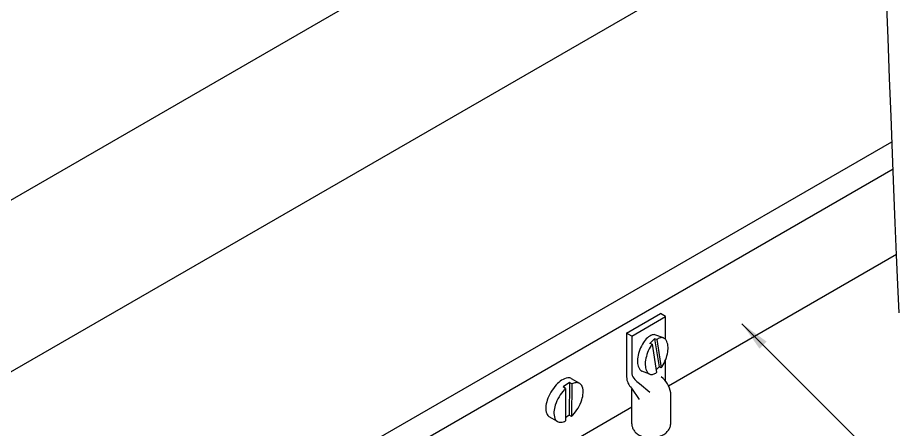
# Model space of a CAD drawing. Header units: millimetres. Extents: x -6284.5 to -6263.9, y -4400.2 to -4386.9.
# Drawn here: x -6273.46 to -6268.18, y -4392.56 to -4390.09 of the extents above; entities that cross this region are included whole.
import ezdxf

# ---------------------------------------------------------------- set-up
doc = ezdxf.new("R2010")
doc.units = ezdxf.units.MM
doc.header["$LTSCALE"] = 10
doc.layers.add('Termotécnica', color=7, linetype='Continuous')

msp = doc.modelspace()

# ---------------------------------------------------------------- linework, layer by layer
at = {"layer": 'Termotécnica', "color": 2}
for p, q in [((-6274.2137, -4391.5947), (-6268.4882, -4388.289)), ((-6274.2137, -4392.624), (-6268.306, -4389.2131)), ((-6271.3079, -4392.6146), (-6268.2228, -4390.8334)), ((-6271.1648, -4392.6972), (-6268.2167, -4390.9951)), ((-6269.5602, -4392.2937), (-6268.1964, -4391.5064)), ((-6269.1208, -4391.9226), (-6267.5853, -4393.458)), ((-6269.5903, -4392.0077), (-6269.6365, -4391.99)), ((-6269.6446, -4392.0121), (-6269.6727, -4392.0404)), ((-6269.6593, -4392.0455), (-6269.6727, -4392.0404)), ((-6269.6593, -4392.0455), (-6269.6321, -4392.2149)), ((-6269.6312, -4392.0172), (-6269.6446, -4392.0121)), ((-6269.6446, -4392.0121), (-6269.6174, -4392.1815)), ((-6269.6312, -4392.0172), (-6269.604, -4392.1866)), ((-6269.673, -4392.2245), (-6269.7192, -4392.2068)), ((-6269.6174, -4392.1815), (-6269.6347, -4392.1989)), ((-6269.604, -4392.1866), (-6269.6174, -4392.1815)), ((-6270.092, -4392.2801), (-6270.1405, -4392.2516)), ((-6270.1537, -4392.2749), (-6270.1906, -4392.3013)), ((-6270.1766, -4392.3096), (-6270.1906, -4392.3013)), ((-6270.1766, -4392.3096), (-6270.178, -4392.5049)), ((-6270.1537, -4392.2749), (-6270.1552, -4392.4702)), ((-6270.1397, -4392.2832), (-6270.1537, -4392.2749)), ((-6270.1397, -4392.2832), (-6270.1411, -4392.4785)), ((-6269.7803, -4392.5223), (-6269.7803, -4392.3151)), ((-6269.5474, -4392.526), (-6269.5474, -4392.3355)), ((-6271.1648, -4393.2202), (-6269.7803, -4392.4208)), ((-6270.1552, -4392.4702), (-6270.1779, -4392.4865)), ((-6270.1411, -4392.4785), (-6270.1552, -4392.4702)), ((-6270.2257, -4392.5079), (-6270.2743, -4392.4794))]:
    msp.add_line(p, q, dxfattribs=at)
at = {"layer": 'Termotécnica', "color": 2, "ltscale": 1.6}
for p, q in [((-6269.8115, -4391.9782), (-6269.6094, -4391.8615)), ((-6269.7804, -4391.9961), (-6269.5783, -4391.8794)), ((-6269.5783, -4391.8794), (-6269.6094, -4391.8615)), ((-6269.5783, -4392.0159), (-6269.5783, -4391.8794)), ((-6269.7804, -4391.9961), (-6269.8115, -4391.9782)), ((-6269.8115, -4391.9782), (-6269.8115, -4392.2411)), ((-6269.7804, -4391.9961), (-6269.7804, -4392.2231)), ((-6269.5783, -4392.2654), (-6269.5783, -4392.139)), ((-6269.7812, -4392.3076), (-6269.7359, -4392.3756)), ((-6269.7338, -4392.2795), (-6269.6724, -4392.3333))]:
    msp.add_line(p, q, dxfattribs=at)
at = {"layer": 'Termotécnica', "color": 1}
msp.add_lwpolyline([(-6268.1808, -4391.8566), (-6268.1885, -4391.6898), (-6268.1962, -4391.5104), (-6268.2041, -4391.3189), (-6268.212, -4391.1164), (-6268.2202, -4390.9036), (-6268.2286, -4390.6817), (-6268.2372, -4390.4516), (-6268.2463, -4390.2143), (-6268.2558, -4389.9706), (-6268.2665, -4389.7209), (-6268.2823, -4389.4628), (-6268.3079, -4389.1933), (-6268.3478, -4388.9093), (-6268.4067, -4388.6076), (-6268.4892, -4388.2854), (-6268.5999, -4387.9394), (-6269.1056, -4387.0559)], dxfattribs=at)
at = {"layer": 'Termotécnica', "color": 2}
for points in [[(-6269.6365, -4391.99, 0.174705), (-6269.6574, -4391.9896, 0.104203), (-6269.6869, -4392.0072, 0.064948), (-6269.7108, -4392.0356, 0.051099), (-6269.732, -4392.0778, 0.051099), (-6269.7443, -4392.1233, 0.064948), (-6269.7454, -4392.1605, 0.104203), (-6269.735, -4392.1932, 0.174705), (-6269.7192, -4392.2068, 0.174705)], [(-6269.6593, -4392.0455, 0.016409), (-6269.6646, -4392.0533, 0.051099), (-6269.6858, -4392.0954, 0.051099), (-6269.6981, -4392.1409, 0.064948), (-6269.6992, -4392.1781, 0.104203), (-6269.6888, -4392.2108, 0.174705), (-6269.673, -4392.2245, 0.174705)], [(-6269.604, -4392.1866, 0.016409), (-6269.5987, -4392.1789, 0.051099), (-6269.5774, -4392.1367, 0.051099), (-6269.5652, -4392.0912, 0.064948), (-6269.5641, -4392.054, 0.104203), (-6269.5745, -4392.0213, 0.174705), (-6269.5903, -4392.0077, 0.174705), (-6269.6112, -4392.0073, 0.06738), (-6269.6312, -4392.0172, 0.064948)], [(-6270.1405, -4392.2516, 0.174705), (-6270.1639, -4392.2472, 0.104203), (-6270.2004, -4392.2613, 0.064948), (-6270.2326, -4392.2888, 0.051099), (-6270.2643, -4392.3321, 0.051099), (-6270.2867, -4392.3809, 0.064948), (-6270.295, -4392.4224, 0.104203), (-6270.2895, -4392.4611, 0.174705), (-6270.2743, -4392.4794, 0.174705)], [(-6269.673, -4392.2245, 0.174705), (-6269.6521, -4392.2248, 0.06738), (-6269.6321, -4392.2149, 0.064948)], [(-6270.1766, -4392.3096, 0.016409), (-6270.184, -4392.3173, 0.051099), (-6270.2158, -4392.3606, 0.051099), (-6270.2381, -4392.4094, 0.064948), (-6270.2464, -4392.4509, 0.104203), (-6270.2409, -4392.4896, 0.174705), (-6270.2257, -4392.5079, 0.174705)], [(-6270.1411, -4392.4785, 0.016409), (-6270.1337, -4392.4708, 0.051099), (-6270.1019, -4392.4275, 0.051099), (-6270.0796, -4392.3786, 0.064948), (-6270.0713, -4392.3372, 0.104203), (-6270.0767, -4392.2984, 0.174705), (-6270.092, -4392.2801, 0.174705), (-6270.1153, -4392.2758, 0.06738), (-6270.1397, -4392.2832, 0.064948)], [(-6270.2257, -4392.5079, 0.174705), (-6270.2024, -4392.5123, 0.06738), (-6270.178, -4392.5049, 0.064948)]]:
    msp.add_lwpolyline(points, format="xyb", dxfattribs=at)
at = {"layer": 'Termotécnica', "color": 2, "ltscale": 1.6}
for centre, start, end in [((-6269.7162, -4392.2378), 181.9565, 227.0468), ((-6269.6892, -4392.1952), 197.037, 242.1272)]:
    msp.add_arc(centre, 0.0954, start, end, dxfattribs=at)
at = {"layer": 'Termotécnica', "color": 2}
msp.add_arc((-6269.6886, -4392.356), 0.1427, 8.2416, 53.8328, dxfattribs=at)
at = {"layer": 'Termotécnica', "color": 2, "ltscale": 1.6}
msp.add_open_spline([(-6269.7803, -4392.5223), (-6269.7801, -4392.526), (-6269.7801, -4392.5287), (-6269.7794, -4392.5322), (-6269.7771, -4392.5423), (-6269.7733, -4392.5519), (-6269.768, -4392.5611), (-6269.7611, -4392.5699), (-6269.7525, -4392.5782), (-6269.7418, -4392.5859), (-6269.7288, -4392.593), (-6269.713, -4392.599), (-6269.6938, -4392.6036), (-6269.6702, -4392.606), (-6269.6454, -4392.6047), (-6269.6226, -4392.6001), (-6269.6043, -4392.5937), (-6269.5895, -4392.5862), (-6269.5775, -4392.5779), (-6269.5679, -4392.5691), (-6269.5604, -4392.5599), (-6269.5547, -4392.5504), (-6269.5506, -4392.5405), (-6269.5484, -4392.5316), (-6269.5474, -4392.5238), (-6269.5474, -4392.5195), (-6269.5474, -4392.5174)], degree=3, knots=[6.165399, 6.165399, 6.165399, 6.165399, 6.25737, 6.349341, 6.441312, 6.533283, 6.631551, 6.73767, 6.855349, 6.988358, 7.139882, 7.312727, 7.511118, 7.744299, 8.028723, 8.257074, 8.452484, 8.622545, 8.771168, 8.901233, 9.016324, 9.120515, 9.21761, 9.310805, 9.367792, 9.424778, 9.424778, 9.424778, 9.424778], dxfattribs=at)
at = {"layer": 'Termotécnica', "color": 2}
msp.add_solid([(-6269.0156, -4392.0719), (-6268.9728, -4392.0297), (-6269.1208, -4391.9226)], dxfattribs=at)

doc.saveas('drawing.dxf')
